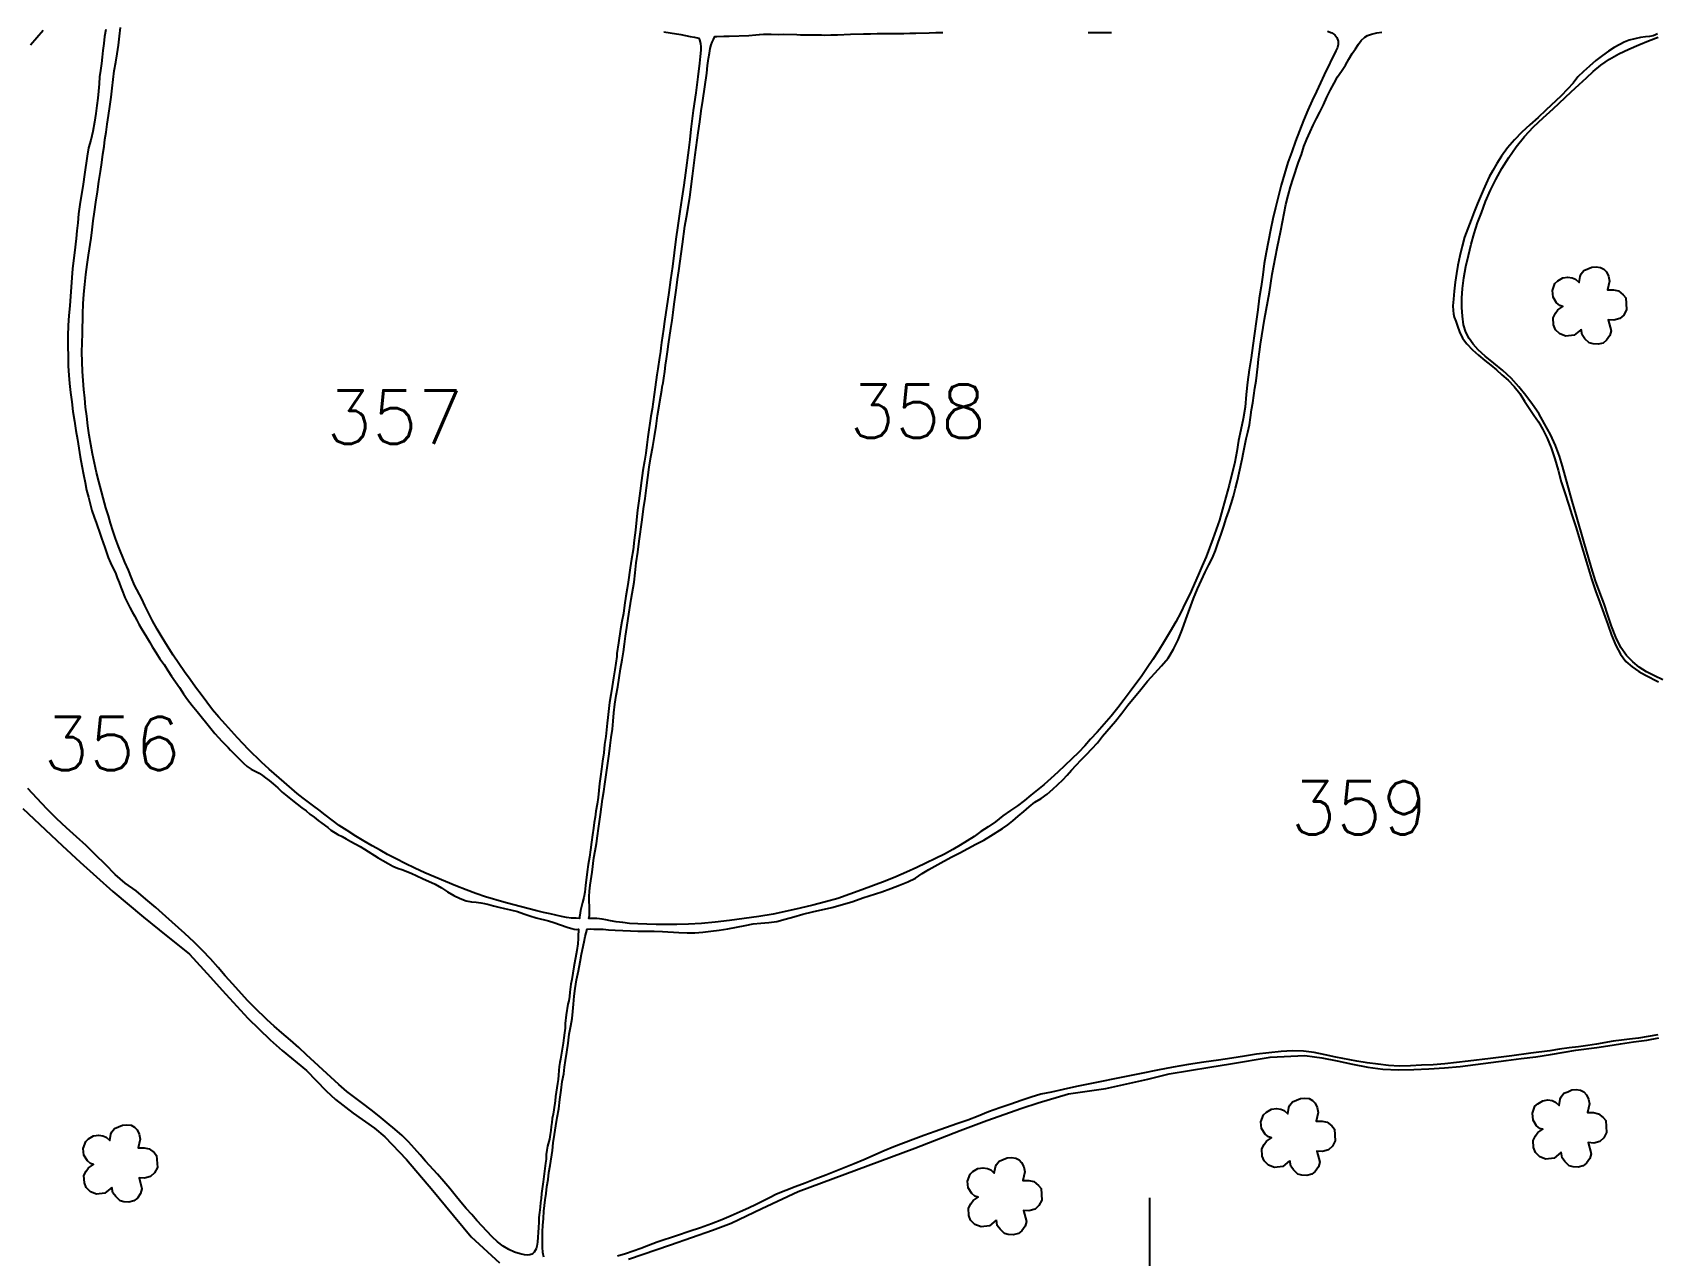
# Model space of a CAD drawing. Extents: x 729642 to 735582, y 7828609 to 7832809.
# Drawn here: x 731255 to 732047, y 7829520 to 7830116 of the extents above; entities that cross this region are included whole.
import ezdxf

# ---------------------------------------------------------------- set-up
doc = ezdxf.new("R2010")
doc.units = 0
doc.header["$MEASUREMENT"] = 0
doc.linetypes.add('CONTINUO', pattern=[0])
doc.linetypes.add('LIN0', pattern=[0])
for name, color, linetype in [('0114000611', 1, 'Continuous'), ('0114000611356', 5, 'LIN0'), ('0114000611357', 5, 'LIN0'), ('0114000611358', 5, 'LIN0'), ('0114000611359', 5, 'LIN0'), ('_SIMBOLO ARVORE', 94, 'Continuous'), ('MALHA', 8, 'Continuous'), ('TEXTO_NUN_TAL', 7, 'Continuous')]:
    doc.layers.add(name, color=color, linetype=linetype)
doc.styles.add('Simplex', font='simplex.shx')

msp = doc.modelspace()

# ---------------------------------------------------------------- linework, layer by layer
at = {"layer": '0114000611'}
for points in [[(732050.03, 7829800.97), (732045.88, 7829802.92), (732042.03, 7829804.86), (732038.43, 7829807.11), (732035.31, 7829809.74), (732032.3, 7829812.76), (732029.45, 7829816.72), (732027.03, 7829821.67), (732025.04, 7829827.08), (732023.18, 7829832.48), (732021.35, 7829837.93), (732019.35, 7829843.43), (732017.22, 7829849.22), (732015.3, 7829855.42), (732011.51, 7829868.27), (732007.71, 7829881.3), (732005.74, 7829887.94), (732001.1, 7829904.99), (731999.56, 7829909.97), (731997.68, 7829915.06), (731995.31, 7829920.44), (731992.39, 7829925.64), (731989.53, 7829930.67), (731986.44, 7829935.09), (731983.16, 7829939.39), (731979.78, 7829943.74), (731976.05, 7829947.84), (731971.97, 7829951.61), (731967.68, 7829955.21), (731963.45, 7829958.58), (731959.99, 7829961.68), (731957.53, 7829964.47), (731955.55, 7829967.15), (731953.9, 7829970.25), (731952.8, 7829973.96), (731952.28, 7829978.09), (731951.96, 7829982.41), (731951.98, 7829986.91), (731952.28, 7829991.65), (731953.01, 7829996.78), (731953.95, 7830002.25), (731955.21, 7830007.69), (731956.61, 7830013.13), (731958.08, 7830018.47), (731959.72, 7830023.63), (731961.59, 7830028.52), (731963.62, 7830034.01), (731965.99, 7830039.51), (731968.59, 7830044.7), (731971.53, 7830050.01), (731974.86, 7830055.38), (731978.45, 7830060.64), (731982.54, 7830065.64), (731987.03, 7830070.33), (731991.65, 7830074.82), (731996.47, 7830079.19), (732005.34, 7830087.45), (732009.3, 7830091.02), (732012.76, 7830094.32), (732016.1, 7830097.35), (732019.76, 7830100.4), (732023.93, 7830103.31), (732028.57, 7830105.96), (732033.36, 7830108.17), (732038.33, 7830110.32), (732043.06, 7830112.31), (732047.67, 7830114.08)], [(731250.56, 7829738.15), (731269.66, 7829720.16), (731278.46, 7829712.07), (731294.45, 7829697.77), (731309.42, 7829685.19), (731316.97, 7829679.03), (731331.86, 7829667.22), (731342.07, 7829655.97), (731347.77, 7829649.71), (731360.23, 7829636.1), (731371.18, 7829625.49), (731376.99, 7829620.29), (731388.84, 7829610.47), (731398.36, 7829600.68), (731403.02, 7829596.4), (731411.5, 7829589.68), (731421.91, 7829582.49), (731426.93, 7829578.14), (731437.52, 7829567.16), (731450.37, 7829552.12), (731456.64, 7829544.64), (731469.03, 7829529.54), (731482.88, 7829516.87)], [(731545.72, 7829518.62), (731566.2, 7829525.62), (731586.66, 7829532.73), (731595.8, 7829536.19), (731610.84, 7829543.35), (731628.49, 7829551.55), (731685.38, 7829572.61), (731707.55, 7829581.22), (731720.55, 7829586.17), (731737.54, 7829592.14), (731745.51, 7829594.76), (731760.25, 7829599.24), (731778.53, 7829601.75), (731798.98, 7829606.34), (731809.28, 7829608.91), (731829.25, 7829612.09), (731839.2, 7829613.72), (731858.61, 7829616.95), (731875.49, 7829617.84), (731880.2, 7829617.24), (731883.76, 7829616.71), (731891.28, 7829615.2), (731898.74, 7829613.6), (731906.12, 7829612.22), (731913.56, 7829611.24), (731921.14, 7829610.87), (731928.6, 7829611), (731935.98, 7829611.35), (731943.57, 7829611.77), (731951.19, 7829612.47), (731958.62, 7829613.4), (731966.08, 7829614.35), (731973.56, 7829615.4), (731980.92, 7829616.31), (731988.09, 7829617.27), (731995.18, 7829618.36), (732001.93, 7829619.47), (732007.58, 7829620.36), (732017.76, 7829621.75), (732023.27, 7829622.6), (732029.31, 7829623.59), (732035.72, 7829624.42), (732042.17, 7829625.33), (732048.13, 7829626.47)]]:
    msp.add_lwpolyline(points, dxfattribs=at)
at = {"layer": '0114000611356', "color": 5, "elevation": 722.5}
for points in [[(731291.02, 7830117.79), (731290.41, 7830114.41), (731289.95, 7830110.97), (731289.46, 7830107.62), (731289.15, 7830104.36), (731288.93, 7830101.16), (731288.41, 7830097.88), (731287.99, 7830094.71), (731287.77, 7830091.33), (731287.48, 7830087.8), (731287.03, 7830084.28), (731286.62, 7830080.69), (731286.13, 7830076.8), (731285.48, 7830072.63), (731284.66, 7830068.1), (731283.66, 7830063.88), (731282.63, 7830060.07), (731281.98, 7830056.04), (731280.64, 7830047.17), (731279.95, 7830042.42), (731278.28, 7830032.57), (731277.64, 7830028.02), (731277.28, 7830023.63), (731276.85, 7830019.62), (731276.5, 7830015.95), (731275.72, 7830008.93), (731275.24, 7830005.24), (731274.77, 7830001.25), (731274.44, 7829996.96), (731273.44, 7829983.13), (731272.95, 7829978.37), (731272.63, 7829973.53), (731272.53, 7829968.52), (731272.52, 7829963.47), (731272.57, 7829958.48), (731272.67, 7829953.71), (731272.9, 7829949.42), (731273.3, 7829945.25), (731273.81, 7829940.88), (731274.39, 7829936.3), (731274.93, 7829931.65), (731275.66, 7829926.93), (731276.4, 7829922.33), (731277.13, 7829918.05), (731277.81, 7829913.81), (731278.57, 7829909.57), (731279.24, 7829905.23), (731280.14, 7829901.01), (731280.87, 7829897.02), (731281.64, 7829893.28), (731282.48, 7829889.85), (731283.36, 7829886.62), (731284.16, 7829883.35), (731285.26, 7829880.12), (731286.44, 7829877.06), (731288.19, 7829871.81), (731288.86, 7829869.91), (731289.7, 7829867.65), (731290.49, 7829865.37), (731291.29, 7829862.95), (731292.17, 7829860.47), (731293.25, 7829857.97), (731294.49, 7829855.51), (731295.65, 7829852.99), (731296.57, 7829850.59), (731297.47, 7829848.39), (731298.35, 7829846.06), (731299.23, 7829843.56), (731300.34, 7829840.98), (731301.53, 7829838.5), (731302.78, 7829836.1), (731303.84, 7829833.99), (731304.96, 7829832.1), (731306.06, 7829830.04), (731307.12, 7829827.99), (731308.24, 7829826.04), (731309.48, 7829823.92), (731310.84, 7829821.82), (731312.28, 7829819.44), (731313.83, 7829816.8), (731315.51, 7829813.98), (731317.39, 7829811.12), (731319.38, 7829808.3), (731321.17, 7829805.45), (731323, 7829802.73), (731326.89, 7829797.1), (731328.86, 7829794.13), (731330.85, 7829791.25), (731333.07, 7829788.36), (731335.54, 7829785.47), (731342.25, 7829777.11), (731344.19, 7829774.73), (731345.95, 7829772.72), (731347.56, 7829770.97), (731349.1, 7829769.35), (731350.56, 7829767.96), (731351.84, 7829766.61), (731353.29, 7829765.16), (731354.88, 7829763.53), (731358.09, 7829760.3), (731359.87, 7829758.73), (731361.83, 7829757.34), (731365.67, 7829755.4), (731367.35, 7829754.35), (731368.89, 7829753.19), (731370.6, 7829751.89), (731372.6, 7829750.21), (731374.77, 7829748.31), (731377.04, 7829746.22), (731379.45, 7829744.2), (731381.93, 7829742.17), (731386.62, 7829738.59), (731388.64, 7829736.99), (731390.51, 7829735.46), (731392.53, 7829733.9), (731394.58, 7829732.41), (731396.37, 7829731.04), (731399.25, 7829728.9), (731400.75, 7829727.72), (731404.15, 7829725.59), (731406.2, 7829724.48), (731408.22, 7829723.42), (731410.44, 7829722.12), (731414.95, 7829719.67), (731417.08, 7829718.39), (731423.77, 7829714.2), (731426.1, 7829712.81), (731428.59, 7829711.37), (731430.96, 7829710.09), (731433.24, 7829709.18), (731435.26, 7829708.52), (731439.81, 7829706.66), (731442.53, 7829705.46), (731445.32, 7829704.11), (731451.48, 7829701.28), (731454.57, 7829699.54), (731457.63, 7829697.59), (731460.71, 7829695.83), (731463.74, 7829694.29), (731466.64, 7829693.21), (731469.27, 7829692.8), (731471.53, 7829692.6), (731473.73, 7829692.24), (731475.67, 7829691.9), (731477.68, 7829691.44), (731479.98, 7829690.8), (731482.51, 7829690.19), (731485.33, 7829689.51), (731488.35, 7829688.83), (731491.66, 7829687.97), (731494.74, 7829686.94), (731497.74, 7829685.9), (731500.83, 7829684.95), (731506.82, 7829683.52), (731509.43, 7829682.69), (731515.92, 7829680.36), (731517.52, 7829679.82), (731518.2, 7829679.65), (731519.24, 7829679.46), (731520.66, 7829679.32), (731521.47, 7829679.33), (731521.37, 7829678.23), (731521.2, 7829676.82), (731521.24, 7829674.83), (731521.02, 7829672.26), (731520.55, 7829669.06), (731519.22, 7829661.11), (731518.14, 7829654.9), (731517.71, 7829652.68), (731517.13, 7829648.73), (731516.97, 7829646.57), (731516.64, 7829644.56), (731516.29, 7829642.92), (731515.41, 7829637.69), (731514.98, 7829633.4), (731514.84, 7829631.13), (731514.52, 7829628.95), (731514.26, 7829626.51), (731513.89, 7829623.87), (731513.39, 7829620.98), (731512.64, 7829616.08), (731512.3, 7829614.4), (731512.03, 7829612.56), (731511.81, 7829610.54), (731511.62, 7829608.24), (731511.46, 7829606.1), (731511.22, 7829604.25), (731510.25, 7829597.85), (731509.98, 7829595.74), (731509.34, 7829591.33), (731509.06, 7829589.23), (731508.65, 7829587.15), (731508.35, 7829585.26), (731508.08, 7829583.29), (731507.93, 7829581.26), (731507.63, 7829579.31), (731507.21, 7829577.14), (731506.3, 7829573.61), (731505.92, 7829571.74), (731505.71, 7829569.55), (731505.63, 7829567.38), (731505.35, 7829565.33), (731504.23, 7829556.26), (731503.44, 7829550.58), (731503.21, 7829548.21), (731502.94, 7829546.18), (731502.71, 7829543.86), (731502.35, 7829541.41), (731502.16, 7829538.95), (731502.03, 7829536.55), (731501.96, 7829534.08), (731501.36, 7829526.87), (731501.09, 7829525), (731500.71, 7829523.66), (731500.24, 7829522.76), (731499.75, 7829521.99), (731499.17, 7829521.42), (731498.65, 7829521.02), (731497.7, 7829520.71), (731496.55, 7829520.52), (731495.06, 7829520.64), (731492.92, 7829521.15), (731490.27, 7829521.99), (731487.47, 7829523.24), (731484.69, 7829524.88), (731482, 7829527.06), (731479.31, 7829529.54), (731471.89, 7829537.51), (731469.43, 7829540.4), (731466.72, 7829543.31), (731464, 7829546.44), (731461.33, 7829549.72), (731458.65, 7829553.09), (731455.8, 7829556.46), (731452.74, 7829559.95), (731446.91, 7829566.4), (731444.27, 7829569.5), (731441.41, 7829572.58), (731438.54, 7829575.75), (731435.44, 7829578.82), (731431.89, 7829581.88), (731428.11, 7829585.03), (731424.29, 7829588.27), (731420.35, 7829591.35), (731416.34, 7829594.43), (731412.44, 7829597.3), (731408.48, 7829600.32), (731404.56, 7829603.71), (731396.79, 7829610.79), (731392.8, 7829614.54), (731388.86, 7829618.1), (731385.04, 7829621.72), (731380.95, 7829625.36), (731376.75, 7829628.85), (731372.99, 7829632.09), (731369.64, 7829635.21), (731363.55, 7829641.26), (731360.11, 7829644.72), (731352.91, 7829652.59), (731349.15, 7829656.59), (731345.69, 7829660.71), (731342.08, 7829664.95), (731338.18, 7829669.03), (731334.01, 7829673.09), (731329.53, 7829677.28), (731320.2, 7829685.58), (731315.3, 7829689.9), (731310.49, 7829694.06), (731305.73, 7829698.04), (731300.49, 7829701.86), (731295.48, 7829706.11), (731290.82, 7829710.9), (731285.9, 7829715.62), (731281.34, 7829720.19), (731276.7, 7829724.47), (731271.88, 7829728.73), (731267.12, 7829733.18), (731262.28, 7829738.04), (731257.52, 7829743.03), (731252.92, 7829747.87)], [(731254.32, 7830110.32), (731260.52, 7830117.46)]]:
    msp.add_lwpolyline(points, dxfattribs=at)
at = {"layer": '0114000611357', "color": 5}
msp.add_lwpolyline([(731563.02, 7830116.63), (731566.14, 7830116.15), (731571.26, 7830115.3), (731573.63, 7830114.82), (731575.82, 7830114.42), (731577.99, 7830113.99), (731580.11, 7830113.54), (731580.43, 7830112.7), (731580.93, 7830110.94), (731581.06, 7830109.38), (731581.01, 7830107.67), (731580.79, 7830104.68), (731580.48, 7830101.46), (731579.63, 7830094.68), (731578.54, 7830086.95), (731577.38, 7830078.36), (731576.25, 7830069.19), (731575.67, 7830064.26), (731575.09, 7830059.04), (731573.52, 7830047.88), (731572.71, 7830041.91), (731571.79, 7830035.6), (731570.77, 7830029.06), (731569.79, 7830022.35), (731568.86, 7830015.64), (731567.22, 7830002.29), (731566.3, 7829995.76), (731565.46, 7829989.68), (731563.36, 7829975.53), (731562.81, 7829971.79), (731561.93, 7829965.28), (731561.55, 7829962.64), (731561.31, 7829960.89), (731561.15, 7829959.89), (731560.89, 7829957.94), (731560.01, 7829952.46), (731559.58, 7829949.6), (731558.87, 7829943.49), (731558.33, 7829939.94), (731557.81, 7829936.32), (731557.27, 7829932.82), (731556.68, 7829929.43), (731555.23, 7829919.26), (731554.74, 7829915.46), (731554.2, 7829911.43), (731553.53, 7829907.39), (731552.83, 7829902.93), (731552.11, 7829898.03), (731551.5, 7829892.98), (731550.83, 7829888.17), (731550.25, 7829883.52), (731549.7, 7829878.79), (731549.17, 7829873.9), (731548.6, 7829869.01), (731548, 7829864.27), (731547.29, 7829859.76), (731546.56, 7829855.46), (731545.59, 7829848.51), (731545.1, 7829845.44), (731544.51, 7829841.64), (731543.92, 7829837.36), (731543.28, 7829833.29), (731542.51, 7829829.29), (731541.93, 7829825.54), (731540.86, 7829818.86), (731540.16, 7829813.65), (731540.06, 7829812.2), (731539.06, 7829805.81), (731538.5, 7829801.9), (731537.8, 7829797.62), (731537.24, 7829793.66), (731536.46, 7829789.85), (731535.7, 7829782.62), (731535.45, 7829779.81), (731534.68, 7829773.27), (731534.16, 7829769.4), (731533.71, 7829765.34), (731533.11, 7829761.23), (731532.57, 7829757.37), (731532.14, 7829753.87), (731531.69, 7829750.43), (731531.3, 7829746.99), (731531.01, 7829743.61), (731530.49, 7829740.26), (731529.88, 7829736.84), (731529.5, 7829734.05), (731529.13, 7829731.41), (731528.66, 7829728.68), (731528.19, 7829725.3), (731527.7, 7829721.72), (731527.26, 7829718.08), (731526.75, 7829714.54), (731526.2, 7829710.87), (731525.72, 7829707.42), (731524.9, 7829700.69), (731524.44, 7829697.47), (731523.99, 7829694.84), (731523.43, 7829692.45), (731522.43, 7829688.42), (731522.14, 7829686.29), (731521.98, 7829685.42), (731521.93, 7829684.68), (731520.28, 7829684.71), (731517.94, 7829684.82), (731515.63, 7829685.11), (731513.15, 7829685.56), (731507.56, 7829686.8), (731504.43, 7829687.45), (731501.12, 7829688.31), (731489.2, 7829691.48), (731484.95, 7829692.53), (731476.12, 7829695.19), (731471.38, 7829696.81), (731466.6, 7829698.64), (731461.63, 7829700.57), (731456.58, 7829702.61), (731446.48, 7829706.87), (731441.61, 7829709.19), (731436.9, 7829711.46), (731432.49, 7829713.67), (731428.36, 7829715.82), (731424.66, 7829717.84), (731420.89, 7829719.95), (731416.99, 7829722.25), (731412.83, 7829724.79), (731408.65, 7829727.46), (731404.81, 7829729.95), (731401.33, 7829732.52), (731397.9, 7829735.13), (731394.88, 7829737.52), (731392.44, 7829739.32), (731387.25, 7829743.22), (731384.35, 7829745.5), (731377.91, 7829750.99), (731370.59, 7829757.37), (731366.86, 7829760.78), (731360.58, 7829766.89), (731358, 7829769.76), (731355.2, 7829772.67), (731352.34, 7829775.86), (731349.31, 7829779.2), (731346.1, 7829782.65), (731343.02, 7829786.33), (731340.21, 7829790.07), (731337.49, 7829793.73), (731334.72, 7829797.39), (731332.04, 7829801.04), (731329.4, 7829804.87), (731326.58, 7829808.84), (731323.76, 7829813), (731321.04, 7829817.23), (731318.44, 7829821.47), (731315.97, 7829825.61), (731313.74, 7829829.69), (731311.76, 7829833.59), (731310.07, 7829837.09), (731308.51, 7829840.4), (731305.05, 7829847.07), (731303.45, 7829850.65), (731301.99, 7829854.37), (731300.34, 7829858.16), (731297.23, 7829865.91), (731295.74, 7829869.82), (731294.46, 7829873.67), (731293.31, 7829877.26), (731292.24, 7829880.83), (731291.04, 7829884.7), (731287.56, 7829897.47), (731286.42, 7829901.95), (731285.42, 7829906.47), (731284.5, 7829910.99), (731283.62, 7829915.52), (731282.85, 7829920.1), (731282.2, 7829924.69), (731281.7, 7829929.33), (731281.17, 7829933.82), (731280.74, 7829938.11), (731280.33, 7829942.42), (731280.01, 7829946.72), (731279.64, 7829951.18), (731279.4, 7829955.78), (731279.37, 7829960.51), (731279.68, 7829969.7), (731279.86, 7829979.17), (731280.02, 7829984.04), (731280.28, 7829988.76), (731280.73, 7829993.54), (731281.29, 7829998.42), (731281.97, 7830003.23), (731282.59, 7830007.79), (731283.8, 7830016.15), (731284.32, 7830020.2), (731284.82, 7830024.49), (731285.42, 7830029.03), (731286.12, 7830033.74), (731286.9, 7830038.68), (731287.61, 7830043.67), (731288.38, 7830048.53), (731289.06, 7830053.01), (731289.61, 7830057.05), (731290.16, 7830060.73), (731290.54, 7830064.19), (731291.11, 7830067.79), (731291.65, 7830071.71), (731292.29, 7830075.89), (731292.88, 7830080.3), (731293.53, 7830084.81), (731294.04, 7830089.17), (731294.5, 7830093.47), (731295.12, 7830097.71), (731295.8, 7830101.89), (731296.52, 7830106.01), (731297.13, 7830110.24), (731297.7, 7830114.55), (731298.23, 7830118.74)], dxfattribs=at)
at = {"layer": '0114000611358', "color": 5}
for points in [[(731886.57, 7830116.95), (731888.66, 7830116.24), (731890.06, 7830115.24), (731891.13, 7830113.93), (731891.75, 7830112.18), (731891.81, 7830110.57), (731891.39, 7830109.07), (731890.67, 7830107.43), (731884.98, 7830095.71), (731883.14, 7830091.76), (731881.19, 7830087.63), (731879.13, 7830083.16), (731876.89, 7830078.44), (731874.81, 7830073.46), (731872.91, 7830068.36), (731870.99, 7830063.32), (731869.08, 7830058.16), (731867.28, 7830052.91), (731865.56, 7830047.5), (731863.99, 7830042.02), (731861.19, 7830030.97), (731859.82, 7830025.49), (731858.78, 7830019.95), (731856.65, 7830009.13), (731855.74, 7830003.8), (731854.97, 7829998.27), (731854.13, 7829992.54), (731853.22, 7829986.84), (731852.57, 7829981.2), (731851.73, 7829975.47), (731850.96, 7829969.66), (731850.14, 7829963.85), (731849.25, 7829957.88), (731848.33, 7829951.93), (731847.58, 7829945.96), (731846.9, 7829939.93), (731846.39, 7829933.8), (731845.44, 7829928.06), (731844.27, 7829922.68), (731843.19, 7829917.47), (731842.38, 7829912.21), (731841.35, 7829906.96), (731838.62, 7829895.73), (731836.94, 7829889.84), (731835.42, 7829884.07), (731833.85, 7829878.72), (731830.64, 7829869.61), (731829.09, 7829865.18), (731827.36, 7829860.79), (731825.39, 7829856.39), (731823.5, 7829851.88), (731819.38, 7829842.65), (731817.2, 7829838.2), (731814.96, 7829833.75), (731812.56, 7829829.17), (731809.86, 7829824.42), (731806.89, 7829819.61), (731804.16, 7829815), (731801.38, 7829810.77), (731798.68, 7829806.71), (731796, 7829802.84), (731790.36, 7829795.19), (731787.39, 7829791.24), (731784.29, 7829787.27), (731781.01, 7829783.19), (731777.6, 7829779.25), (731774.26, 7829775.44), (731771.04, 7829771.98), (731768.17, 7829768.71), (731765.21, 7829765.57), (731761.96, 7829762.46), (731758.47, 7829759.23), (731755.03, 7829755.96), (731751.65, 7829752.83), (731748.39, 7829749.95), (731745.17, 7829747.27), (731741.99, 7829744.66), (731738.79, 7829742.15), (731735.45, 7829739.57), (731731.95, 7829737.18), (731728.27, 7829734.56), (731724.64, 7829731.75), (731721.07, 7829729.24), (731717.62, 7829726.92), (731714.31, 7829724.62), (731710.92, 7829722.43), (731707.5, 7829720.32), (731703.83, 7829718.18), (731699.9, 7829716.02), (731686.27, 7829709.49), (731681.29, 7829707.19), (731676.14, 7829704.93), (731670.83, 7829702.75), (731665.25, 7829700.68), (731659.46, 7829698.63), (731653.64, 7829696.44), (731647.78, 7829694.42), (731641.81, 7829692.76), (731635.73, 7829691.12), (731629.47, 7829689.56), (731622.96, 7829688.1), (731616.29, 7829686.78), (731609.33, 7829685.59), (731602.21, 7829684.58), (731595.08, 7829683.65), (731588.08, 7829682.81), (731581.31, 7829682.14), (731575.03, 7829681.79), (731569.35, 7829681.72), (731564.19, 7829681.62), (731559.3, 7829681.71), (731554.65, 7829681.83), (731550.27, 7829681.99), (731546.34, 7829682.24), (731542.95, 7829682.59), (731539.8, 7829683.02), (731537.04, 7829683.53), (731534.77, 7829683.91), (731532.9, 7829684.2), (731530.39, 7829684.52), (731529.82, 7829684.56), (731529.13, 7829684.57), (731527.66, 7829684.64), (731526.52, 7829684.65), (731526.7, 7829686.02), (731526.84, 7829688.81), (731526.86, 7829690.71), (731526.68, 7829692.72), (731526.6, 7829695.31), (731526.79, 7829697.96), (731527.17, 7829700.81), (731528.08, 7829707.19), (731528.97, 7829714.14), (731529.47, 7829717.52), (731530.17, 7829721.2), (731530.68, 7829724.89), (731531.15, 7829728.52), (731531.73, 7829731.89), (731532.08, 7829735.3), (731532.55, 7829738.95), (731533.16, 7829742.81), (731533.7, 7829746.5), (731534.24, 7829750.04), (731534.74, 7829753.47), (731536.29, 7829764.85), (731536.85, 7829768.82), (731537.4, 7829772.87), (731537.97, 7829776.87), (731538.29, 7829780.75), (731538.72, 7829784.75), (731539.21, 7829788.98), (731539.77, 7829793.23), (731540.55, 7829797.48), (731541.26, 7829801.89), (731541.93, 7829806.33), (731542.64, 7829810.61), (731543.37, 7829814.51), (731543.8, 7829818.21), (731544.32, 7829822.22), (731544.93, 7829826.41), (731545.61, 7829830.8), (731547.04, 7829840.24), (731548.53, 7829848.55), (731549, 7829853.01), (731549.57, 7829857.95), (731550.26, 7829863.09), (731551.03, 7829868.4), (731552.47, 7829878.93), (731553.1, 7829884.16), (731553.85, 7829889.29), (731554.51, 7829894.45), (731555.22, 7829899.51), (731555.9, 7829904.54), (731556.71, 7829909.56), (731557.64, 7829914.56), (731558.48, 7829919.54), (731559.26, 7829924.58), (731560, 7829929.76), (731561.51, 7829939.29), (731561.99, 7829942.11), (731562.2, 7829943.5), (731562.25, 7829943.69), (731562.62, 7829945.69), (731563.01, 7829947.9), (731563.52, 7829951.12), (731563.9, 7829954.26), (731564.24, 7829957.31), (731564.73, 7829960.74), (731565.33, 7829964.41), (731566.5, 7829972.09), (731567.07, 7829976.02), (731567.6, 7829979.96), (731568.1, 7829983.9), (731569.19, 7829991.9), (731569.72, 7829995.98), (731570.33, 7830000.17), (731572.13, 7830013.19), (731573.27, 7830021.91), (731574.05, 7830026.4), (731574.84, 7830031.12), (731575.65, 7830036.04), (731577.05, 7830046.36), (731577.68, 7830051.59), (731578.26, 7830056.8), (731579.82, 7830067.4), (731580.57, 7830072.79), (731581.28, 7830078.11), (731581.99, 7830083.24), (731583.9, 7830096.52), (731584.32, 7830100.32), (731584.77, 7830103.59), (731585.2, 7830106.29), (731585.64, 7830108.5), (731586.13, 7830110.25), (731586.59, 7830111.56), (731586.87, 7830112.29), (731587.19, 7830112.97), (731587.73, 7830114.05), (731587.9, 7830114.43), (731588.85, 7830114.39), (731592.27, 7830114.47), (731594.91, 7830114.55), (731604.51, 7830114.93), (731607.91, 7830115.19), (731609.5, 7830115.34), (731609.57, 7830115.34), (731611.52, 7830115.52), (731615.35, 7830115.58), (731619.06, 7830115.42), (731621.57, 7830115.56), (731627.83, 7830115.3), (731629.71, 7830115.24), (731633.19, 7830115.19), (731634.14, 7830115.2), (731635.27, 7830115.17), (731636.44, 7830115.17), (731638.32, 7830115.13), (731639.81, 7830115.14), (731641.55, 7830115.11), (731644.35, 7830115.14), (731647.73, 7830115.23), (731654.02, 7830115.48), (731660.36, 7830115.62), (731663.7, 7830115.73), (731667.08, 7830115.79), (731680.01, 7830115.89), (731682.88, 7830115.96), (731685.89, 7830115.99), (731692.34, 7830116.14), (731695.61, 7830116.3), (731698.95, 7830116.4)], [(731769.91, 7830116.38), (731773.81, 7830116.31), (731777.65, 7830116.3), (731781.27, 7830116.41)]]:
    msp.add_lwpolyline(points, dxfattribs=at)
at = {"layer": '0114000611359', "color": 5, "elevation": 722.5}
for points in [[(731504.55, 7829519.65), (731504.02, 7829521.8), (731503.94, 7829524.39), (731503.88, 7829529.49), (731503.89, 7829532.12), (731504.03, 7829535), (731504.29, 7829538.43), (731504.59, 7829542.03), (731504.79, 7829544.81), (731505.23, 7829547.5), (731505.66, 7829550.55), (731506.05, 7829553.93), (731506.58, 7829557.46), (731507.03, 7829560.8), (731507.57, 7829564.18), (731508.67, 7829571.48), (731509.12, 7829575.34), (731509.73, 7829579.35), (731510.4, 7829583.49), (731511.06, 7829587.71), (731511.77, 7829591.91), (731512.28, 7829596.44), (731512.89, 7829600.98), (731513.53, 7829605.17), (731514.19, 7829608.83), (731514.65, 7829612.12), (731515.07, 7829615.48), (731515.68, 7829619.44), (731516.42, 7829623.8), (731516.94, 7829628.29), (731517.69, 7829632.33), (731518.41, 7829635.9), (731518.66, 7829639.35), (731519.05, 7829642.93), (731519.35, 7829646.72), (731519.86, 7829650.46), (731520.48, 7829654.65), (731521.4, 7829659.14), (731522.26, 7829663.5), (731522.94, 7829667.21), (731524.15, 7829673.22), (731524.7, 7829675.87), (731525.58, 7829679.44), (731525.68, 7829679.44), (731527.08, 7829679.56), (731528.88, 7829679.43), (731531.12, 7829679.42), (731533.47, 7829679.33), (731536.06, 7829679.11), (731539.22, 7829678.86), (731543.1, 7829678.72), (731546.76, 7829678.62), (731550.33, 7829678.47), (731554.2, 7829678.46), (731558.25, 7829678.35), (731562.31, 7829678.2), (731570.39, 7829677.72), (731574.34, 7829677.59), (731578.18, 7829677.66), (731582.03, 7829677.98), (731585.93, 7829678.37), (731590.01, 7829678.91), (731594.22, 7829679.64), (731602.65, 7829681.26), (731606.6, 7829681.95), (731610.38, 7829682.39), (731614.22, 7829682.59), (731618.1, 7829683.19), (731622.19, 7829684.24), (731626.45, 7829685.47), (731630.84, 7829686.69), (731635.41, 7829687.79), (731644.96, 7829690.04), (731650.05, 7829691.4), (731655.14, 7829692.95), (731660.03, 7829694.69), (731669.27, 7829697.65), (731673.66, 7829699.25), (731677.96, 7829700.81), (731681.99, 7829702.39), (731685.64, 7829704.32), (731688.91, 7829706.53), (731692.21, 7829708.45), (731699.44, 7829712.46), (731703.34, 7829714.58), (731707.3, 7829716.63), (731711.18, 7829718.75), (731715.14, 7829720.79), (731718.93, 7829722.78), (731722.46, 7829724.87), (731728.11, 7829728.49), (731730.65, 7829730.29), (731733.21, 7829732.25), (731735.82, 7829734.41), (731738.47, 7829736.68), (731741.07, 7829739.07), (731743.9, 7829741.21), (731746.89, 7829743.09), (731749.91, 7829745.22), (731752.58, 7829747.55), (731755.13, 7829749.88), (731757.49, 7829752.18), (731759.63, 7829754.51), (731761.69, 7829756.92), (731763.96, 7829759.34), (731766.41, 7829761.89), (731768.99, 7829764.5), (731771.71, 7829767.22), (731774.34, 7829770.13), (731776.9, 7829773.5), (731783.22, 7829780.77), (731786.28, 7829784.67), (731789.24, 7829788.54), (731795.57, 7829796.2), (731798.86, 7829800.32), (731802.32, 7829804.09), (731805.69, 7829807.67), (731808.81, 7829811.52), (731811.51, 7829815.77), (731813.78, 7829820.31), (731815.65, 7829825.23), (731817.4, 7829830.33), (731821.29, 7829840.6), (731823.16, 7829845.28), (731825.19, 7829849.4), (731826.93, 7829853.34), (731828.65, 7829856.91), (731830.4, 7829860.32), (731831.96, 7829863.9), (731833.3, 7829867.85), (731834.63, 7829871.89), (731835.99, 7829875.78), (731837.2, 7829879.5), (731838.4, 7829883.08), (731839.65, 7829886.62), (731840.72, 7829890.44), (731841.77, 7829894.33), (731842.63, 7829898.09), (731843.49, 7829901.69), (731844.98, 7829908.45), (731845.56, 7829911.81), (731846.25, 7829915.14), (731846.89, 7829918.4), (731847.74, 7829921.66), (731848.48, 7829925.12), (731848.99, 7829928.71), (731849.47, 7829932.39), (731850.06, 7829935.94), (731850.55, 7829939.45), (731851.08, 7829943.02), (731851.71, 7829946.58), (731852.6, 7829953.59), (731852.94, 7829957.19), (731853.45, 7829960.74), (731853.92, 7829964.39), (731855.86, 7829976.64), (731856.58, 7829981.01), (731857.47, 7829985.35), (731858.2, 7829989.76), (731858.84, 7829994.2), (731859.54, 7829998.55), (731860.43, 7830002.73), (731861.25, 7830006.98), (731862.08, 7830011.17), (731863.71, 7830019.84), (731865.34, 7830028.36), (731866.29, 7830032.56), (731867.41, 7830036.84), (731868.58, 7830041.12), (731869.73, 7830045.26), (731872.4, 7830053.21), (731873.84, 7830056.92), (731875.08, 7830060.71), (731876.51, 7830064.42), (731878.02, 7830067.87), (731879.48, 7830071.12), (731881.13, 7830074.4), (731882.81, 7830077.5), (731884.52, 7830081.03), (731886.28, 7830084.83), (731888.05, 7830088.42), (731889.81, 7830091.69), (731891.43, 7830094.67), (731893.32, 7830097.55), (731895.28, 7830100.39), (731896.99, 7830103.36), (731898.6, 7830106.04), (731900.12, 7830108.44), (731901.67, 7830110.68), (731902.89, 7830112.52), (731904.8, 7830114.14), (731906.11, 7830114.88), (731908.04, 7830115.52), (731910.56, 7830116.11), (731912.96, 7830116.48)], [(732047.41, 7830115.63), (732046.49, 7830115.19), (732045.23, 7830114.78), (732043.53, 7830114.46), (732041.59, 7830114.16), (732039.04, 7830113.84), (732036.3, 7830113.32), (732033.58, 7830112.55), (732031.18, 7830111.63), (732029.05, 7830110.57), (732026.28, 7830109.05), (732023.49, 7830107.26), (732020.55, 7830105.07), (732017.37, 7830102.62), (732014.19, 7830099.95), (732011.26, 7830097.38), (732008.62, 7830094.67), (732006.29, 7830091.69), (732003.55, 7830088.66), (732000.4, 7830085.4), (731993.05, 7830078.51), (731989.16, 7830074.89), (731985.17, 7830071.34), (731981.26, 7830067.69), (731977.62, 7830063.97), (731974.27, 7830060.06), (731971.4, 7830056.08), (731969.04, 7830052.44), (731967.06, 7830049.09), (731965.33, 7830045.93), (731963.87, 7830042.83), (731962.55, 7830039.76), (731961.08, 7830036.49), (731959.59, 7830033.02), (731958.01, 7830028.98), (731956.59, 7830025.05), (731954.9, 7830020.85), (731953.38, 7830016.64), (731952.16, 7830012.17), (731951.08, 7830007.48), (731950.14, 7830002.98), (731949.38, 7829998.88), (731948.81, 7829994.64), (731948.32, 7829990.37), (731947.93, 7829986.44), (731947.71, 7829983.14), (731947.75, 7829980.87), (731947.98, 7829979.28), (731948.31, 7829977.68), (731949.03, 7829975.73), (731949.87, 7829973.29), (731950.9, 7829970.46), (731952.35, 7829967.45), (731954.48, 7829964.59), (731957.16, 7829961.77), (731960.1, 7829959.06), (731963.22, 7829956.53), (731966.16, 7829954.21), (731968.89, 7829951.96), (731971.54, 7829949.46), (731974.6, 7829946.9), (731977.57, 7829943.82), (731980.27, 7829940.35), (731982.64, 7829936.74), (731987.14, 7829929.93), (731989.39, 7829926.63), (731991.58, 7829922.91), (731993.61, 7829918.65), (731995.64, 7829913.89), (731997.33, 7829908.66), (731998.99, 7829903.09), (732000.51, 7829897.44), (732002.16, 7829891.99), (732004.01, 7829886.43), (732005.83, 7829880.77), (732007.74, 7829874.94), (732009.51, 7829868.96), (732013.21, 7829856.57), (732015.2, 7829850.19), (732017.26, 7829844.21), (732019.35, 7829838.66), (732023.12, 7829827.8), (732024.97, 7829822.59), (732027.02, 7829817.7), (732029.35, 7829813.38), (732032, 7829809.84), (732035.13, 7829807.19), (732038.23, 7829805.01), (732041.61, 7829803.13), (732047.82, 7829799.93)], [(732047.56, 7829627.99), (732038.09, 7829626.32), (732033.79, 7829625.83), (732029.79, 7829625.31), (732025.81, 7829624.86), (732017.75, 7829623.35), (732013.38, 7829622.68), (732008.89, 7829622.11), (732004.28, 7829621.55), (731999.64, 7829620.86), (731994.94, 7829620.19), (731985.7, 7829618.9), (731976.37, 7829617.68), (731966.03, 7829616.42), (731955.14, 7829615), (731949.41, 7829614.38), (731943.67, 7829613.82), (731937.97, 7829613.37), (731932.43, 7829613.06), (731926.98, 7829612.87), (731921.63, 7829612.71), (731916.34, 7829612.99), (731911.16, 7829613.6), (731905.94, 7829614.33), (731900.79, 7829615.1), (731890.58, 7829617.09), (731885.34, 7829618.2), (731880.08, 7829619.23), (731874.85, 7829619.93), (731869.48, 7829620.14), (731863.88, 7829619.77), (731857.93, 7829619.2), (731851.91, 7829618.54), (731846.03, 7829617.56), (731839.95, 7829616.6), (731833.34, 7829615.61), (731826.2, 7829614.59), (731818.76, 7829613.47), (731811.26, 7829612.18), (731803.67, 7829610.75), (731795.69, 7829609.03), (731787.55, 7829607.42), (731771.47, 7829604.27), (731764.17, 7829602.71), (731757.7, 7829601.23), (731752, 7829600.02), (731746.83, 7829598.99), (731742.03, 7829597.59), (731737.27, 7829595.86), (731732.14, 7829594.05), (731726.77, 7829592.28), (731721.34, 7829590.37), (731716.18, 7829588.34), (731711.17, 7829586.4), (731705.92, 7829584.49), (731695.23, 7829580.88), (731689.72, 7829578.9), (731684.55, 7829576.96), (731679.8, 7829575.06), (731675.18, 7829573.35), (731670.36, 7829571.39), (731660.47, 7829566.99), (731655.76, 7829564.99), (731646.83, 7829561.41), (731641.94, 7829559.56), (731636.86, 7829557.51), (731631.86, 7829555.6), (731627.11, 7829553.89), (731622.41, 7829552.06), (731617.99, 7829550.2), (731614.45, 7829548.5), (731611.29, 7829546.85), (731608.04, 7829545.18), (731604.34, 7829543.39), (731600.27, 7829541.63), (731595.87, 7829539.67), (731591.22, 7829537.72), (731586.31, 7829535.76), (731580.93, 7829533.82), (731575.3, 7829532), (731569.75, 7829530.15), (731559.76, 7829526.92), (731555.59, 7829525.33), (731551.77, 7829523.84), (731548.02, 7829522.48), (731544.27, 7829521.26), (731540.45, 7829520.04)]]:
    msp.add_lwpolyline(points, dxfattribs=at)
at = {"layer": '_SIMBOLO ARVORE', "linetype": 'CONTINUO'}
for points in [[(732010.09, 7829971.53, 0), (732006.83, 7829968.8, 0), (732002.68, 7829968.32, 0), (731999.73, 7829969.47, 0), (731997.64, 7829971.52, 0), (731996.77, 7829973.88, 0), (731996.54, 7829977.37, 0), (731997.67, 7829979.57, 0), (731998.86, 7829981.19, 0), (732001.24, 7829982.81, 0), (731999.72, 7829983.3, 0), (731998.23, 7829984.53, 0), (731996.47, 7829987.31, 0), (731996.15, 7829990.61, 0), (731997.42, 7829994.06, 0), (731998.75, 7829995.29, 0), (732001.19, 7829996.78, 0), (732003.75, 7829997.12, 0), (732005.79, 7829996.83, 0), (732007.4, 7829996.08, 0), (732009.18, 7829994.5, 0), (732009.71, 7829997.52, 0), (732010.16, 7829998.73, 0), (732011.48, 7830000.4, 0), (732013.45, 7830001.12, 0), (732015.37, 7830001.98, 0), (732017.54, 7830002.18, 0), (732019.58, 7830001.88, 0), (732021.24, 7830001.01, 0), (732022.48, 7829999.67, 0), (732023.56, 7829997.54, 0), (732023.98, 7829995.17, 0), (732023, 7829990.94, 0), (732025.96, 7829990.98, 0), (732028.41, 7829990.39, 0), (732030.72, 7829988.56, 0), (732032, 7829987.1, 0), (732032.35, 7829981.28, 0), (732030.92, 7829978.67, 0), (732029.02, 7829976.93, 0), (732026.04, 7829976.14, 0), (732023.42, 7829976.37, 0), (732024.82, 7829970.93, 0), (732024.18, 7829968.61, 0), (732022.61, 7829966.4, 0), (732020.88, 7829965.02, 0), (732018.42, 7829964.42, 0), (732015.98, 7829964.56, 0), (732014.15, 7829965.08, 0), (732012.06, 7829967.14, 0), (732010.63, 7829969, 0), (732010.19, 7829971.81, 0)], [(731868.07, 7829566.46, 0), (731864.81, 7829563.72, 0), (731860.66, 7829563.24, 0), (731857.71, 7829564.39, 0), (731855.61, 7829566.45, 0), (731854.75, 7829568.81, 0), (731854.51, 7829572.29, 0), (731855.64, 7829574.49, 0), (731856.83, 7829576.12, 0), (731859.22, 7829577.74, 0), (731857.7, 7829578.22, 0), (731856.2, 7829579.46, 0), (731854.44, 7829582.23, 0), (731854.12, 7829585.54, 0), (731855.4, 7829588.98, 0), (731856.73, 7829590.21, 0), (731859.17, 7829591.7, 0), (731861.72, 7829592.04, 0), (731863.77, 7829591.75, 0), (731865.38, 7829591, 0), (731867.15, 7829589.42, 0), (731867.68, 7829592.44, 0), (731868.13, 7829593.65, 0), (731869.46, 7829595.32, 0), (731871.43, 7829596.05, 0), (731873.35, 7829596.9, 0), (731875.51, 7829597.1, 0), (731877.56, 7829596.81, 0), (731879.22, 7829595.93, 0), (731880.45, 7829594.6, 0), (731881.53, 7829592.46, 0), (731881.96, 7829590.09, 0), (731880.97, 7829585.86, 0), (731883.94, 7829585.91, 0), (731886.39, 7829585.32, 0), (731888.7, 7829583.49, 0), (731889.98, 7829582.02, 0), (731890.33, 7829576.2, 0), (731888.9, 7829573.59, 0), (731887, 7829571.86, 0), (731884.02, 7829571.06, 0), (731881.4, 7829571.29, 0), (731882.8, 7829565.85, 0), (731882.16, 7829563.54, 0), (731880.58, 7829561.32, 0), (731878.85, 7829559.94, 0), (731876.39, 7829559.34, 0), (731873.96, 7829559.49, 0), (731872.13, 7829560.01, 0), (731870.03, 7829562.07, 0), (731868.61, 7829563.92, 0), (731868.17, 7829566.74, 0)], [(732000.35, 7829570.59, 0), (731997.09, 7829567.85, 0), (731992.94, 7829567.37, 0), (731989.99, 7829568.52, 0), (731987.89, 7829570.58, 0), (731987.03, 7829572.94, 0), (731986.79, 7829576.42, 0), (731987.92, 7829578.62, 0), (731989.11, 7829580.25, 0), (731991.5, 7829581.87, 0), (731989.98, 7829582.35, 0), (731988.49, 7829583.59, 0), (731986.72, 7829586.36, 0), (731986.41, 7829589.67, 0), (731987.68, 7829593.11, 0), (731989.01, 7829594.34, 0), (731991.45, 7829595.83, 0), (731994, 7829596.17, 0), (731996.05, 7829595.88, 0), (731997.66, 7829595.13, 0), (731999.43, 7829593.55, 0), (731999.96, 7829596.57, 0), (732000.42, 7829597.78, 0), (732001.74, 7829599.46, 0), (732003.71, 7829600.18, 0), (732005.63, 7829601.03, 0), (732007.79, 7829601.23, 0), (732009.84, 7829600.94, 0), (732011.5, 7829600.06, 0), (732012.73, 7829598.73, 0), (732013.81, 7829596.59, 0), (732014.24, 7829594.22, 0), (732013.25, 7829589.99, 0), (732016.22, 7829590.04, 0), (732018.67, 7829589.45, 0), (732020.98, 7829587.62, 0), (732022.26, 7829586.15, 0), (732022.61, 7829580.33, 0), (732021.18, 7829577.72, 0), (732019.28, 7829575.99, 0), (732016.3, 7829575.19, 0), (732013.68, 7829575.42, 0), (732015.08, 7829569.98, 0), (732014.44, 7829567.67, 0), (732012.86, 7829565.45, 0), (732011.14, 7829564.08, 0), (732008.68, 7829563.47, 0), (732006.24, 7829563.62, 0), (732004.41, 7829564.14, 0), (732002.31, 7829566.2, 0), (732000.89, 7829568.05, 0), (732000.45, 7829570.87, 0)], [(731293.86, 7829553.48, 0), (731290.59, 7829550.74, 0), (731286.45, 7829550.26, 0), (731283.5, 7829551.41, 0), (731281.4, 7829553.46, 0), (731280.54, 7829555.82, 0), (731280.3, 7829559.31, 0), (731281.43, 7829561.51, 0), (731282.62, 7829563.14, 0), (731285.01, 7829564.75, 0), (731283.49, 7829565.24, 0), (731281.99, 7829566.47, 0), (731280.23, 7829569.25, 0), (731279.91, 7829572.55, 0), (731281.18, 7829576, 0), (731282.52, 7829577.23, 0), (731284.95, 7829578.72, 0), (731287.51, 7829579.06, 0), (731289.55, 7829578.77, 0), (731291.17, 7829578.02, 0), (731292.94, 7829576.44, 0), (731293.47, 7829579.46, 0), (731293.92, 7829580.67, 0), (731295.25, 7829582.34, 0), (731297.22, 7829583.06, 0), (731299.14, 7829583.92, 0), (731301.3, 7829584.12, 0), (731303.34, 7829583.82, 0), (731305.01, 7829582.95, 0), (731306.24, 7829581.61, 0), (731307.32, 7829579.48, 0), (731307.74, 7829577.11, 0), (731306.76, 7829572.88, 0), (731309.72, 7829572.92, 0), (731312.18, 7829572.33, 0), (731314.49, 7829570.5, 0), (731315.77, 7829569.04, 0), (731316.11, 7829563.22, 0), (731314.69, 7829560.61, 0), (731312.79, 7829558.87, 0), (731309.8, 7829558.08, 0), (731307.19, 7829558.31, 0), (731308.59, 7829552.87, 0), (731307.94, 7829550.55, 0), (731306.37, 7829548.34, 0), (731304.64, 7829546.96, 0), (731302.18, 7829546.36, 0), (731299.74, 7829546.51, 0), (731297.92, 7829547.02, 0), (731295.82, 7829549.08, 0), (731294.39, 7829550.94, 0), (731293.96, 7829553.76, 0)], [(731725.04, 7829537.54, 0), (731721.78, 7829534.8, 0), (731717.63, 7829534.32, 0), (731714.68, 7829535.47, 0), (731712.58, 7829537.53, 0), (731711.72, 7829539.89, 0), (731711.48, 7829543.37, 0), (731712.61, 7829545.57, 0), (731713.8, 7829547.2, 0), (731716.19, 7829548.82, 0), (731714.67, 7829549.3, 0), (731713.18, 7829550.54, 0), (731711.41, 7829553.32, 0), (731711.1, 7829556.62, 0), (731712.37, 7829560.06, 0), (731713.7, 7829561.29, 0), (731716.14, 7829562.78, 0), (731718.69, 7829563.12, 0), (731720.74, 7829562.83, 0), (731722.35, 7829562.09, 0), (731724.12, 7829560.5, 0), (731724.65, 7829563.53, 0), (731725.11, 7829564.73, 0), (731726.43, 7829566.41, 0), (731728.4, 7829567.13, 0), (731730.32, 7829567.98, 0), (731732.48, 7829568.18, 0), (731734.53, 7829567.89, 0), (731736.19, 7829567.01, 0), (731737.42, 7829565.68, 0), (731738.5, 7829563.55, 0), (731738.93, 7829561.17, 0), (731737.94, 7829556.94, 0), (731740.91, 7829556.99, 0), (731743.36, 7829556.4, 0), (731745.67, 7829554.57, 0), (731746.95, 7829553.11, 0), (731747.3, 7829547.28, 0), (731745.87, 7829544.68, 0), (731743.97, 7829542.94, 0), (731740.99, 7829542.14, 0), (731738.37, 7829542.37, 0), (731739.77, 7829536.94, 0), (731739.13, 7829534.62, 0), (731737.55, 7829532.41, 0), (731735.83, 7829531.03, 0), (731733.37, 7829530.42, 0), (731730.93, 7829530.57, 0), (731729.1, 7829531.09, 0), (731727, 7829533.15, 0), (731725.58, 7829535, 0), (731725.14, 7829537.82, 0)]]:
    msp.add_polyline3d(points, dxfattribs=at)
at = {"layer": 'MALHA'}
msp.add_line((731800, 7829215.36), (731800, 7829548.52), dxfattribs=at)

# ---------------------------------------------------------------- texts
at = {"layer": 'TEXTO_NUN_TAL', "linetype": 'Continuous', "style": 'Simplex'}
for s, p in [('358', (731653.38, 7829918.79)), ('357', (731398.44, 7829915.9)), ('356', (731260.59, 7829756.8)), ('359', (731868.59, 7829725.57))]:
    msp.add_text(s, height=26, dxfattribs=at).set_placement(p)

doc.saveas('drawing.dxf')
